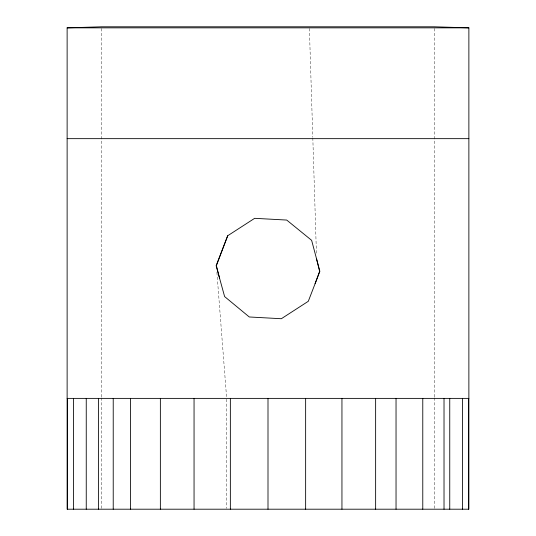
<?xml version="1.0" encoding="UTF-8"?>
<svg xmlns="http://www.w3.org/2000/svg" width="536" height="536" viewBox="0 0 536 536"><rect width="100%" height="100%" fill="white"/><g stroke="black" fill="none" stroke-linecap="round" stroke-linejoin="round"><path stroke-width="0.4" stroke-dasharray="2.68 2.01" d="M216.899 272.375L226.594 397.551M309.393 28.468L312.79 137.109M312.816 137.94L316.475 254.935M434.227 28.475L434.227 396.975M434.227 397.812L434.227 508.363M226.661 399.22L226.661 508.369M101.773 28.475L101.773 396.975M101.773 397.812L101.773 508.363"/><path stroke-width="0.8" d="M315.094 283.712L319.617 271.343L316.602 259.109M216.511 267.364L216.383 265.695L227.7 235.746L254.66 218.32L286.713 220.061L311.624 240.322L319.871 271.343L308.3 301.292L281.34 318.726L249.287 316.977L224.611 296.575L216.129 265.695L227.7 235.746M67.127 27.845L101.773 26.8L434.227 26.8L468.873 27.845L468.873 509.2L67.127 509.2L67.127 27.845L468.873 27.845M67.127 138.656L468.873 138.656M67.127 398.382L468.873 398.382M216.383 265.695L219.646 278.506M468.477 398.382L468.477 509.2M462.561 398.382L462.561 509.2M449.751 398.382L449.751 509.2M444.022 398.382L444.022 509.2M422.777 398.382L422.777 509.2M396.037 398.382L396.037 509.2M375.635 398.382L375.635 509.2M341.948 398.382L341.948 509.2M305.641 398.382L305.641 509.2M268 398.382L268 509.2M230.359 398.382L230.359 509.2M194.052 398.382L194.052 509.2M160.364 398.382L160.364 509.2M130.496 398.382L130.496 509.2M113.223 398.382L113.223 509.2M98.396 398.382L98.396 509.2M86.249 398.382L86.249 509.2M73.439 398.382L73.439 509.2M67.523 398.382L67.523 509.2"/></g></svg>
